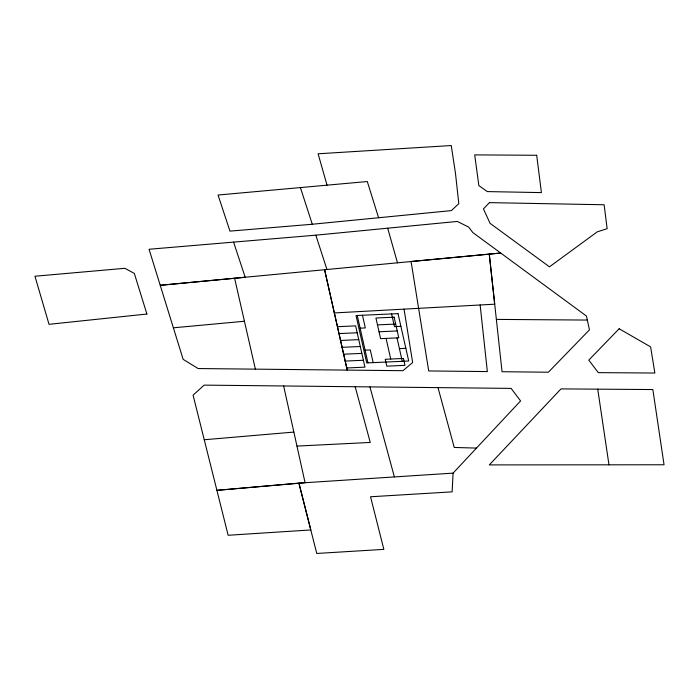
<?xml version="1.0" encoding="UTF-8"?>
<svg xmlns="http://www.w3.org/2000/svg" width="699" height="699" viewBox="0 0 699 699"><rect width="100%" height="100%" fill="white"/><g stroke="black" fill="none" stroke-linecap="round" stroke-linejoin="round"><path stroke-width="1.05" d="M453.083 473.127L452.131 491.851L370.54 496.771L383.847 549.37L316.761 553.459L298.919 483.114L216.917 490.331L193.081 395.162L204.16 385.123L511.135 388.399L520.58 400.911L453.083 473.127L298.919 483.114L310.81 529.947L228.145 535.268L216.917 490.331L305.079 482.712L283.637 385.962M378.587 217.747L367.298 181.53L218.036 195.03L229.954 231.124L312.287 224.248L451.353 210.609L458.815 203.662L455.503 173.562L451.248 145.541L318.097 153.789L327.036 185.174M404.039 309.141L412.646 362.536L402.947 370.688L198.14 368.548L183.147 359.356L149.062 249.263L315.826 235.17L457.338 221.434L468.662 227.096L472.83 232.566L586.461 316.053L589.467 329.832L548.383 372.218L502.048 371.728L489.265 254.121L411.064 261.522L428.714 370.951L487.352 371.58L480.134 304.982M173.396 327.805L244.432 321.252M204.239 439.75L293.851 432.078M334.34 312.942L347.237 370.112L324.598 269.727L334.34 312.942L494.726 304.187L489.265 254.121L500.711 253.038L160.237 285.297L245.192 277.258L233.571 242.055M296.979 446.093L370.26 442.441L355.171 386.739M337.442 326.695L355.642 325.874L364.957 367.15L346.756 367.971M377.486 324.895L395.686 324.074M360.134 328.163L365.332 327.927L362.466 315.24M400.885 326.328L394.446 326.616L391.589 313.93M338.998 333.58L357.198 332.759M379.033 331.772L397.233 330.95M340.544 340.457L358.744 339.635M342.099 347.333L360.3 346.512M365.096 350.173L370.295 349.937L373.161 362.632M399.417 348.626L405.848 348.338M343.655 354.21L361.855 353.388M345.201 361.086L363.401 360.265M608.978 464.818L489.309 464.905L561 388.897L652.849 389.553L664.05 464.765L608.978 464.818L597.732 389.16M496.351 319.399L587.335 320.063M476.491 448.094L454.245 447.456L438.002 387.622M315.826 235.17L326.966 269.499M300.404 187.585L312.287 224.248M387.683 228.197L397.486 262.824M369.946 386.905L394.385 476.936M234.593 278.246L255.388 369.151M396.997 337.914L402.274 361.313M386.075 338.403L390.732 359.041M357.268 315.476L367.962 362.86M489.431 202.64L483.437 208.879L490.051 223.322L549.475 266.826L597.252 231.841L607.143 228.704L604.128 204.763L489.431 202.64M619.157 328.766L588.785 360.107L598.318 372.637L654.858 373.039L650.62 346.879L619.157 328.766M146.904 314.034L49.017 324.319L34.95 276.227L124.911 268.302L134.322 273.414L146.904 314.034M398.019 313.641L356.036 315.529L366.722 362.921L408.714 361.025L398.019 313.641M394.131 317.197L375.931 318.019L380.588 338.648L398.788 337.827L394.131 317.197M403.445 358.465L385.245 359.286L386.792 366.162L404.992 365.341L403.445 358.465M536.692 155.274L474.691 154.89L478.859 185.602L487.299 191.587L541.41 192.601L536.692 155.274"/></g></svg>
